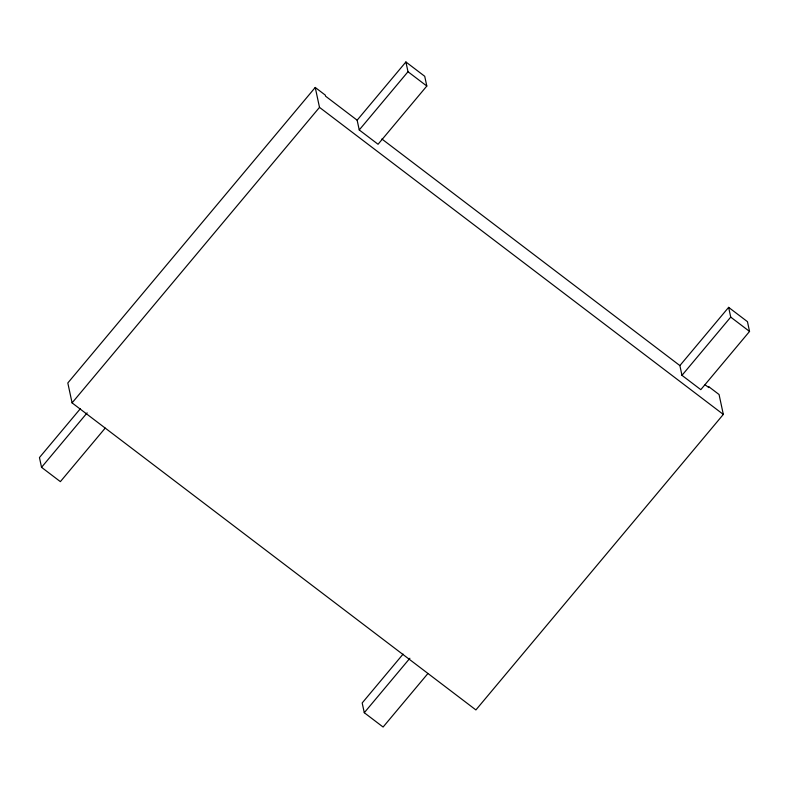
<?xml version="1.0" encoding="UTF-8"?>
<svg xmlns="http://www.w3.org/2000/svg" width="789" height="789" viewBox="0 0 789 789"><rect width="100%" height="100%" fill="white"/><g stroke="black" fill="none" stroke-linecap="round" stroke-linejoin="round"><path stroke-width="1.18" d="M357.141 120.194L405.901 61.966L424.719 76.286L426.819 86.04L378.059 144.269L359.242 129.958L357.141 120.194L325.541 96.169L325.324 95.134L315.235 87.471L67.815 382.971L72.075 402.883L475.905 709.932L723.326 414.422L719.065 394.52L708.571 386.541L708.788 387.567L705.119 384.785M72.075 402.883L319.506 107.373L315.235 87.471M80.34 408.732L39.45 457.561L41.541 467.325L60.368 481.635L105.193 428.111M41.541 467.325L87.145 412.854M359.242 129.958L407.992 71.73L405.901 61.966M403.071 654.12L362.181 702.96L364.281 712.714L383.099 727.034L427.924 673.5M364.281 712.714L409.885 658.253M679.881 365.583L728.632 307.365L747.459 321.675L749.55 331.439L700.8 389.658L681.972 375.347L679.881 365.583L381.856 138.982M681.972 375.347L730.722 317.119L728.632 307.365M407.992 71.73L426.819 86.04M730.722 317.119L749.55 331.439M319.506 107.373L723.326 414.422"/></g></svg>
